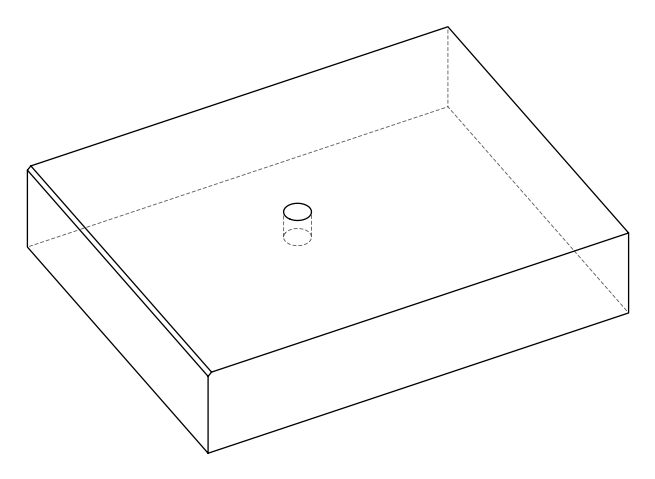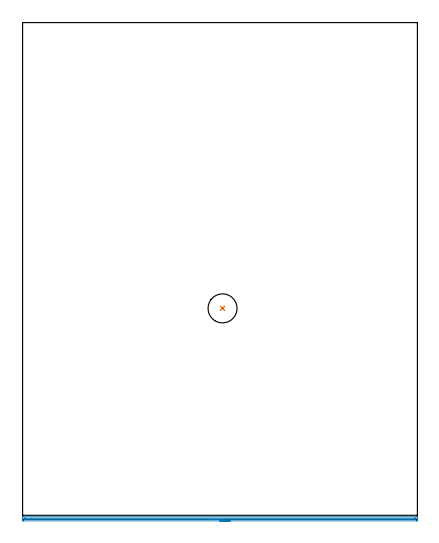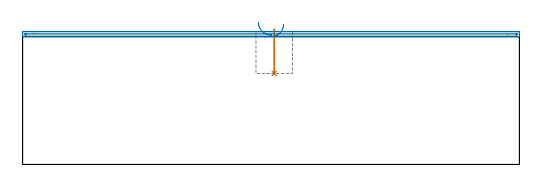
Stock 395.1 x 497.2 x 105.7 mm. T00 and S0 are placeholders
(PLAN: 2 operations, 1 tool changes, 6.6 min)
(1 INDEXABLE_INSERT_DRILL_BLIND_HOLE_FROM_SOLID | STEP1POCKET | UGT0302_008 | 0.14 min | 21971 mm3)
(2 AREA_MILL | FG_CHAMFER_SURFACE | UGT0205_001 | 6.48 min | 3321 mm3)
(TOOL UGT0302_008 | Indexable Insert Drill 29mm | D29 PA180 FL50 Z2)
(TOOL UGT0205_001 | Chamfer Mill 20 x 3 x 45 deg. | D20 FL50 Z2)
(OP 1 INDEXABLE_INSERT_DRILL_BLIND_HOLE_FROM_SOLID)
G17 G21 G94 G90
T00 M6
G54
G17 G0 G90 X200.1 Y211.2 S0 M3
G43 Z115.7 H0
G94 G81 G98 Z72.4 F250. R107.7
G80
M5
M2
(OP 2 AREA_MILL)
G17 G21 G94 G90
T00 M6
G54
G17 G0 G90 X207.55 Y-1.5 S1061 M3
G43 Z115.7 H0
Z111.6
G94 G1 X207.512 Z110.728 F250.
X207.398 Z109.864
X207.209 Z109.012
X206.947 Z108.18
X206.613 Z107.374
X206.21 Z106.6
X205.742 Z105.864
X205.21 Z105.172
X204.621 Z104.529
X203.978 Z103.94
X203.286 Z103.408
X202.55 Z102.94
X201.776 Z102.537
X200.97 Z102.203
X200.138 Z101.941
X199.286 Z101.752
X198.422 Z101.638
X197.55 Z101.6
X0.615
X0.302 Y-1.498
X0.01 Y-1.493 Z101.603
X0. Y-1.192 Z101.903
Y-0.921 Z102.174
Y-0.321 Z102.773
Y0.222 Z103.318
Y0.55 Z103.646
Y1.093 Z104.189
Y1.421 Z104.516
Y2.078 Z105.177
Y2.368 Z105.467
X0.002 Y2.485 Z105.577
X0.01 Y2.597 Z105.688
X0.168 Y2.6 Z105.7
X394.932
X395.09 Y2.597 Z105.688
X395.098 Y2.485 Z105.577
X395.1 Y2.368 Z105.467
Y2.078 Z105.178
Y1.421 Z104.516
Y0.222 Z103.318
Y-0.321 Z102.773
Y-0.921 Z102.174
X395.097 Y-1.192 Z101.903
X395.09 Y-1.493 Z101.603
X394.798 Y-1.498 Z101.6
X394.485 Y-1.5
X197.55
Y-0.086 Z103.014
X3.053
X2.401 Y-0.085 Z103.015
X2.157 Y-0.083 Z103.017
X2.05 Y-0.079 Z103.021
X2.009 Y-0.074 Z103.026
X2.007 Y-0.051 Z103.049
X2.002 Y0.068 Z103.168
X2.001 Y0.55 Z103.65
Y0.94 Z104.04
X2.005 Y1.072 Z104.172
X2.01 Y1.17 Z104.27
X2.076 Y1.179 Z104.279
X2.401 Y1.183 Z104.283
X2.644 Y1.185 Z104.285
X9.166 Y1.186 Z104.286
X392.047
X392.699 Y1.185 Z104.285
X392.944 Y1.182 Z104.282
X393.05 Y1.179 Z104.279
X393.091 Y1.174 Z104.274
X393.093 Y1.151 Z104.251
X393.098 Y1.032 Z104.132
X393.099 Y0.55 Z103.65
Y0.16 Z103.26
X393.095 Y0.028 Z103.128
X393.09 Y-0.07 Z103.03
X393.024 Y-0.079 Z103.021
X392.699 Y-0.083 Z103.017
X392.456 Y-0.085 Z103.015
X385.501 Y-0.086 Z103.014
X197.55
X196.678 Z103.052
X195.814 Z103.166
X194.962 Z103.355
X194.13 Z103.617
X193.324 Z103.951
X192.55 Z104.354
X191.814 Z104.823
X191.122 Z105.354
X190.479 Z105.943
X189.89 Z106.586
X189.358 Z107.278
X188.89 Z108.014
X188.487 Z108.788
X188.153 Z109.594
X187.891 Z110.426
X187.702 Z111.278
X187.588 Z112.143
X187.55 Z113.014
G0 Z115.7
M5
M2
